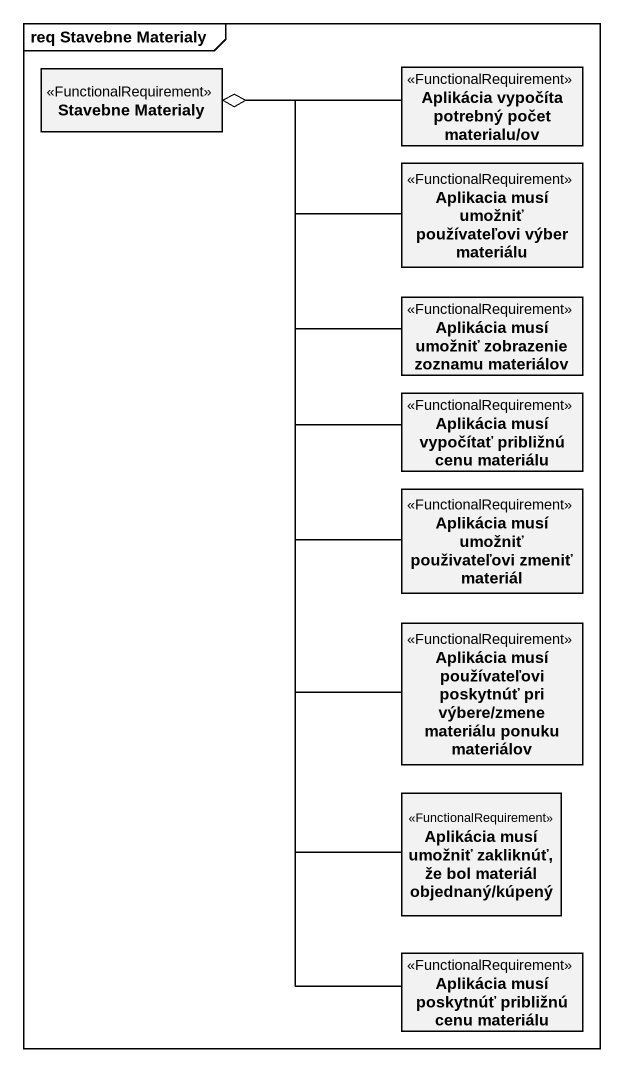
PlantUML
@startuml
mainframe req Stavebne Materialy
hide circle
hide empty members
class "Stavebne Materialy" as Stavebne_Materialy <<FunctionalRequirement>>
class "Aplikácia vypočíta potrebný počet materialu/ov" as Aplikácia_vypočíta_potrebný <<FunctionalRequirement>>
class "Aplikacia musí umožniť používateľovi výber materiálu" as Aplikacia_musí_umožniť <<FunctionalRequirement>>
class "Aplikácia musí umožniť zobrazenie zoznamu materiálov" as Aplikácia_musí_umožniť <<FunctionalRequirement>>
class "Aplikácia musí vypočítať približnú cenu materiálu" as Aplikácia_musí_vypočítať <<FunctionalRequirement>>
class "Aplikácia musí umožniť použivateľovi zmeniť materiál" as Aplikácia_musí_umožniť_2 <<FunctionalRequirement>>
class "Aplikácia musí používateľovi poskytnúť pri výbere/zmene materiálu ponuku materiálov" as Aplikácia_musí <<FunctionalRequirement>>
class "Aplikácia musí umožniť zakliknúť, že bol materiál objednaný/kúpený" as Aplikácia_musí_umožniť_3 <<FunctionalRequirement>>
class "Aplikácia musí poskytnúť približnú cenu materiálu" as Aplikácia_musí_poskytnúť <<FunctionalRequirement>>
Aplikácia_vypočíta_potrebný -left-o Stavebne_Materialy
Aplikacia_musí_umožniť -left-o Stavebne_Materialy
Aplikácia_musí_umožniť -up-o Stavebne_Materialy
Aplikácia_musí_vypočítať -up-o Stavebne_Materialy
Aplikácia_musí_umožniť_2 -up-o Stavebne_Materialy
Aplikácia_musí -up-o Stavebne_Materialy
Aplikácia_musí_umožniť_3 -up-o Stavebne_Materialy
Aplikácia_musí_poskytnúť -up-o Stavebne_Materialy
@enduml
